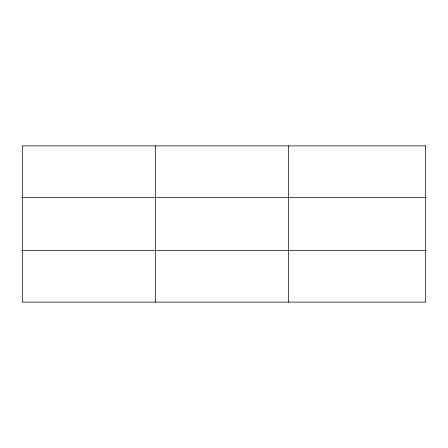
<?xml version="1.0" encoding="UTF-8"?>
<svg xmlns="http://www.w3.org/2000/svg" width="448" height="448" viewBox="0 0 448 448"><rect width="100%" height="100%" fill="white"/><g stroke="black" fill="none" stroke-linecap="round" stroke-linejoin="round"><path stroke-width="0.67" d="M155.456 302.126L155.456 145.874M288.512 302.126L288.512 145.874M22.4 197.439L425.6 197.439M22.4 250.561L425.6 250.561M425.6 145.874L425.6 302.126L22.4 302.126L22.4 145.874L425.6 145.874"/></g></svg>
